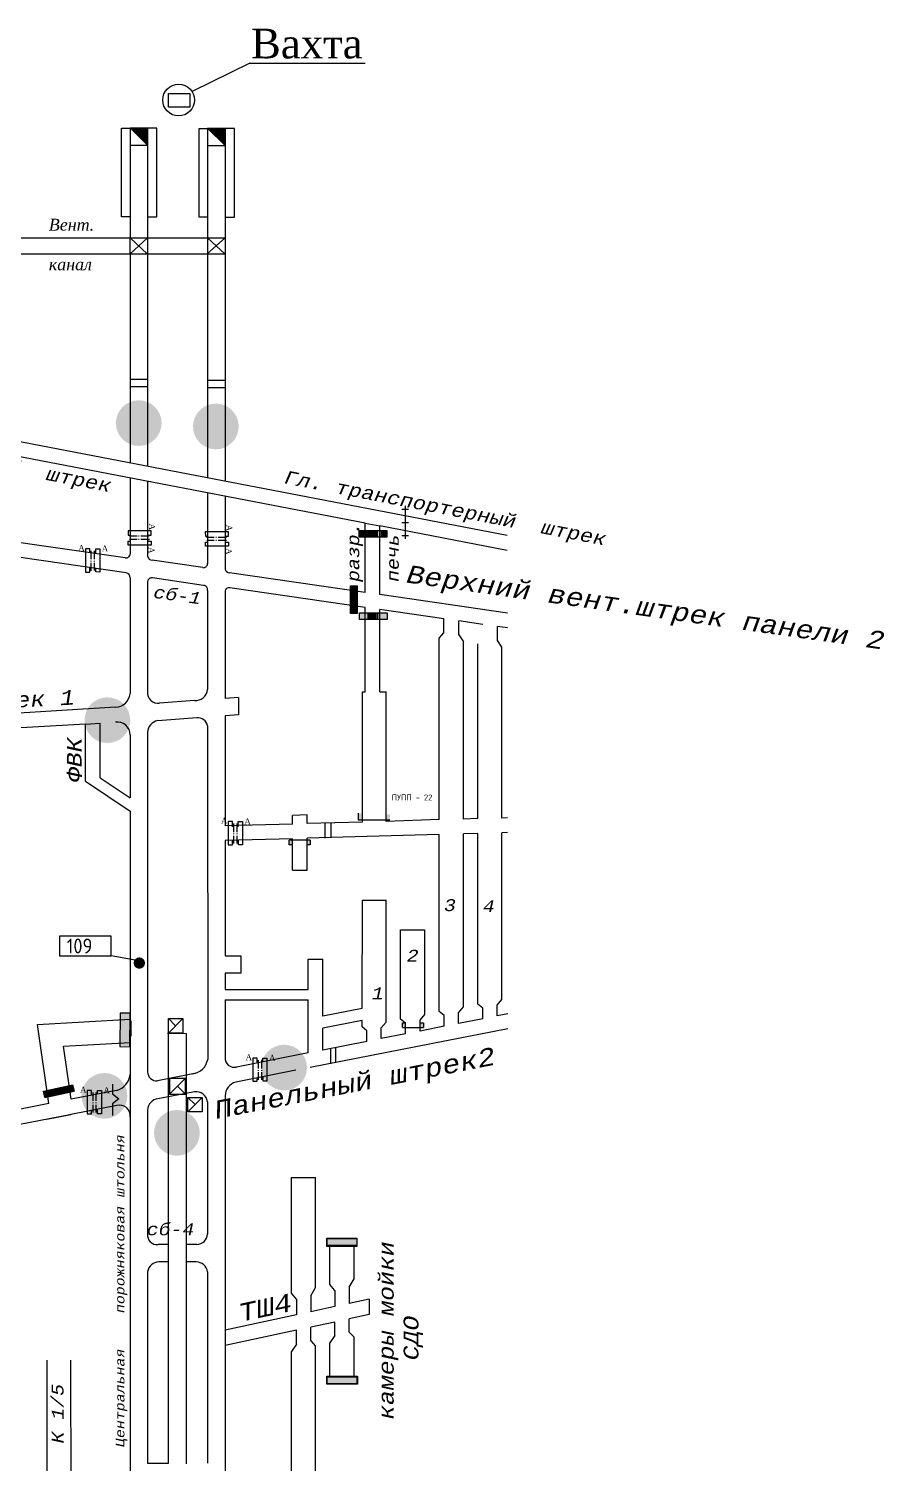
# Model space of a CAD drawing. Header units: millimetres. Extents: x 61 to 346, y -120 to 268.
# Drawn here: x 202.4 to 346.5, y 26.2 to 267.8 of the extents above; entities that cross this region are included whole.
import ezdxf

# ---------------------------------------------------------------- set-up
doc = ezdxf.new("R2010")
doc.units = ezdxf.units.MM
for name, color, linetype in [('вент.зак.г.', 7, 'Continuous'), ('ГВУ', 7, 'Continuous'), ('Замер_станция', 7, 'Continuous'), ('Знаки подземные', 7, 'Continuous'), ('Надписи', 7, 'Continuous'), ('Номер Позиции ПЛА', 7, 'Continuous'), ('План', 7, 'Continuous'), ('Поверхн. объект', 7, 'Continuous'), ('ППЗ двери', 7, 'Continuous'), ('Раскраска позиций ПЛА', 7, 'Continuous'), ('Трубопроводы', 7, 'Continuous'), ('Усл. Обозначения', 7, 'Continuous')]:
    doc.layers.add(name, color=color, linetype=linetype)
doc.layers.add('ФЗ вода', color=1, linetype='Continuous', lineweight=40)
doc.styles.get("Standard").update_dxf_attribs({"font": 'ISOCP.SHX'})
doc.styles.add('TXTRUS', font='TXTRUS.shx', dxfattribs={"height": 2})
doc.styles.add('Восстающие', font='times.ttf')

# ---------------------------------------------------------------- blocks, each defined once
blk = doc.blocks.new('Вент парус')
at = {"layer": 'Усл. Обозначения'}
for p, q in [((1113.71, 602.67), (1113.71, 601)), ((1113.71, 601), (1114.82, 600.17)), ((1114.82, 600.17), (1113.71, 599.34)), ((1113.71, 599.34), (1113.71, 597.39))]:
    blk.add_line(p, q, dxfattribs=at)
blk = doc.blocks.new('Решетка')
at = {"layer": 'Усл. Обозначения'}
for p, q in [((1113.8, 570.41), (1113.8, 564.85)), ((1113.25, 569.85), (1114.36, 569.85)), ((1113.25, 567.63), (1114.36, 567.63)), ((1113.25, 565.41), (1114.36, 565.41))]:
    blk.add_line(p, q, dxfattribs=at)
blk = doc.blocks.new('Вент дверь')
at = {"layer": 'Усл. Обозначения'}
for p, q in [((1113.22, 639.19), (1113.22, 634.19)), ((1113.22, 639.19), (1114.33, 639.19)), ((1114.33, 639.19), (1114.33, 638.34)), ((1114.33, 634.19), (1113.22, 634.19)), ((1114.33, 635), (1114.33, 634.19))]:
    blk.add_line(p, q, dxfattribs=at)

msp = doc.modelspace()

# ---------------------------------------------------------------- hatches: boundary and pattern name
at = {"layer": 'Номер Позиции ПЛА'}
h = msp.add_hatch(color=5, dxfattribs=at)
h.paths.add_polyline_path([(249.82, 130.34), (249.82, 131.13), (249.22, 131.13), (249.24, 130.34)])
h.paths.add_polyline_path([(246.82, 130.34), (246.8, 131.13), (246.27, 131.12), (246.28, 130.34)])
h = msp.add_hatch(color=5, dxfattribs=at)
h.paths.add_polyline_path([(265.32, 100.37), (265.33, 99.58), (265.92, 99.58), (265.91, 100.37)])
h.paths.add_polyline_path([(268.33, 100.38), (268.34, 99.59), (268.87, 99.59), (268.87, 100.38)])
at = {"layer": 'План'}
for points in [[(222.41, 251.04), (219.47, 251.04), (222.41, 248.12)], [(235.46, 250.99), (232.52, 250.99), (235.46, 248.07)]]:
    msp.add_hatch(color=0, dxfattribs=at).paths.add_polyline_path(points)
h = msp.add_hatch(color=72, dxfattribs=at)
h.paths.add_polyline_path([(257.71, 173.01), (256.6, 173.17), (256.6, 172.3), (257.71, 172.3)])
h.paths.add_polyline_path([(257.71, 172.3), (256.6, 172.3), (256.6, 170.85), (257.71, 170.85)])
h = msp.add_hatch(color=72, dxfattribs=at)
h.paths.add_polyline_path([(259.04, 169.41), (258.08, 169.41), (258.08, 168.3), (259.04, 168.3)])
h.paths.add_polyline_path([(261.53, 169.41), (259.04, 169.41), (259.04, 168.3), (261.53, 168.3)])
h.paths.add_polyline_path([(261.53, 169.41), (261.53, 168.3), (262.73, 168.3, -0.001932), (262.74, 168.31), (262.74, 169.41)])
at = {"layer": 'ППЗ двери'}
h = msp.add_hatch(color=5, dxfattribs=at)
h.paths.add_polyline_path([(258.43, 135.64), (257.87, 135.64), (257.9, 134.53), (258.43, 134.54)])
h.paths.add_polyline_path([(263.22, 135.47), (262.5, 135.51), (262.5, 134.56), (263.22, 134.57)])
at = {"layer": 'Раскраска позиций ПЛА'}
h = msp.add_hatch(color=72, dxfattribs=at)
h.paths.add_polyline_path([(261.65, 182.15), (261.65, 183.26), (261.18, 183.26), (261.18, 182.15)])
h.paths.add_polyline_path([(261.18, 182.15), (261.18, 183.26), (259.73, 183.26), (259.73, 182.15)])
h.paths.add_polyline_path([(259.73, 182.15), (259.73, 183.26), (259.17, 183.26), (259.17, 182.15)])
h.paths.add_polyline_path([(259.17, 182.15), (259.17, 183.26), (258.05, 183.26), (258.05, 182.15)])
for color, points in [(72, [(259.17, 182.15), (259.17, 183.26), (258.05, 183.26), (258.05, 182.15)]), (72, [(259.73, 182.15), (259.73, 183.26), (259.17, 183.26), (259.17, 182.15)]), (72, [(261.18, 183.26), (259.73, 183.26), (259.73, 182.15), (261.18, 182.15)]), (72, [(262.71, 183.25), (261.65, 183.25), (261.65, 182.15), (262.71, 182.15)]), (72, [(256.6, 173.94), (256.6, 172.87), (257.71, 172.87), (257.71, 173.94)]), (72, [(257.71, 170.95), (256.6, 170.95), (256.6, 170.39), (257.71, 170.39)]), (72, [(257.71, 170.39), (256.6, 170.39), (256.6, 169.27), (257.71, 169.27)]), (72, [(261, 169.4), (259.55, 169.4), (259.55, 168.29), (261, 168.29)]), (5, [(208.87, 88.6), (208.62, 89.69), (206.87, 89.31), (207.11, 88.22)]), (5, [(210.02, 88.85), (209.78, 89.94), (208.62, 89.69), (208.87, 88.6)]), (5, [(206.44, 88.07), (206.19, 89.16), (204.9, 88.88), (205.13, 87.79)]), (5, [(207.11, 88.22), (206.87, 89.31), (206.19, 89.16), (206.44, 88.07)]), (72, [(257.66, 62.94), (257.66, 64.05), (252.66, 64.05), (252.66, 62.94)]), (72, [(257.63, 39.65), (257.63, 40.76), (252.63, 40.76), (252.63, 39.65)])]:
    msp.add_hatch(color=color, dxfattribs=at).paths.add_polyline_path(points)
h = msp.add_hatch(color=72, dxfattribs=at)
h.paths.add_polyline_path([(257.71, 172.87), (256.6, 172.87), (256.6, 172.4), (257.71, 172.4)])
h.paths.add_polyline_path([(257.71, 172.4), (256.6, 172.4), (256.6, 170.95), (257.71, 170.95)])
h.paths.add_polyline_path([(257.71, 170.95), (256.6, 170.95), (256.6, 170.39), (257.71, 170.39)])
h.paths.add_polyline_path([(257.71, 170.39), (256.6, 170.39), (256.6, 169.27), (257.71, 169.27)])
at = {"layer": 'Усл. Обозначения'}
h = msp.add_hatch(color=72, dxfattribs=at)
h.paths.add_polyline_path([(219.51, 101.94), (217.81, 101.96), (217.75, 96.5), (219.46, 96.48)], flags=16)
h.paths.add_polyline_path([(210, 36.71), (210.79, 118.36), (221.39, 118.26), (220.6, 36.6)], flags=9)
at = {"layer": 'ФЗ вода'}
h = msp.add_hatch(color=0, dxfattribs=at)
edge = h.paths.add_edge_path()
edge.add_arc((220.92, 201.34), 3.85, 0, 360)
h = msp.add_hatch(color=0, dxfattribs=at)
edge = h.paths.add_edge_path()
edge.add_arc((233.91, 200.78), 3.85, 0, 360)
h = msp.add_hatch(color=0, dxfattribs=at)
edge = h.paths.add_edge_path()
edge.add_arc((215.64, 151.32), 3.85, 0, 360)
h = msp.add_hatch(color=0, dxfattribs=at)
edge = h.paths.add_edge_path()
edge.add_arc((221.02, 110.43), 0.962, 0, 360)
h = msp.add_hatch(color=0, dxfattribs=at)
edge = h.paths.add_edge_path()
edge.add_arc((245.41, 92.83), 3.85, 0, 360)
h = msp.add_hatch(color=0, dxfattribs=at)
edge = h.paths.add_edge_path()
edge.add_arc((215.14, 88.07), 3.85, 0, 360)
h = msp.add_hatch(color=0, dxfattribs=at)
edge = h.paths.add_edge_path()
edge.add_arc((227.35, 81.84), 3.85, 0, 360)

# ---------------------------------------------------------------- linework, layer by layer
msp.add_line((235.45, 111.66), (238.11, 111.66))
msp.add_lwpolyline([(207.58, 111.63), (216.3, 111.63), (216.3, 114.98), (207.58, 114.98)], close=True)
at = {"layer": 'вент.зак.г.'}
msp.add_line((220.94, 110.8), (216.3, 111.63), dxfattribs=at)
at = {"layer": 'Знаки подземные', "color": 0}
for p, q in [((259.62, 183.26), (259.62, 182.15)), ((261.07, 183.26), (261.07, 182.15)), ((256.6, 172.3), (257.71, 172.3)), ((259.51, 169.4), (259.51, 168.29)), ((261.12, 169.39), (261.12, 168.28)), ((208.38, 88.49), (208.14, 89.58)), ((207.11, 88.22), (206.87, 89.31))]:
    msp.add_line(p, q, dxfattribs=at)
at = {"layer": 'Знаки подземные', "color": 72}
msp.add_line((256.6, 170.85), (257.71, 170.85), dxfattribs=at)
at = {"layer": 'Знаки подземные'}
for p, q in [((204.9, 88.88), (209.78, 89.94)), ((209.78, 89.94), (210.02, 88.85)), ((205.13, 87.79), (204.9, 88.88)), ((205.13, 87.79), (210.02, 88.85)), ((252.66, 64.05), (257.66, 64.05)), ((252.66, 62.94), (252.66, 64.05)), ((252.66, 62.94), (257.66, 62.94)), ((257.66, 64.05), (257.66, 62.94)), ((252.63, 40.76), (257.63, 40.76)), ((252.63, 39.65), (252.63, 40.76)), ((252.63, 39.65), (257.63, 39.65)), ((257.63, 40.76), (257.63, 39.65))]:
    msp.add_line(p, q, dxfattribs=at)
at = {"layer": 'План', "color": 0}
for p, q in [((218.03, 236.07), (218.03, 251.02)), ((218.03, 251.02), (219.5, 251.02)), ((219.47, 251.04), (219.47, 232.54)), ((219.47, 251.04), (222.41, 251.04)), ((219.47, 251.04), (222.41, 248.12)), ((223.98, 251.02), (222.39, 251.02)), ((222.41, 251.04), (222.41, 232.54)), ((223.98, 236.07), (223.98, 251.02)), ((231.08, 236.02), (231.08, 250.97)), ((231.08, 250.97), (232.55, 250.97)), ((232.52, 250.99), (235.46, 248.07)), ((232.52, 250.99), (235.46, 250.99)), ((232.52, 250.99), (232.52, 232.54)), ((237.03, 250.97), (235.44, 250.97)), ((235.46, 250.99), (235.46, 191.57)), ((237.03, 236.02), (237.03, 250.97)), ((219.47, 248.12), (222.41, 248.12)), ((232.52, 248.07), (235.46, 248.07)), ((219.5, 236.07), (218.03, 236.07)), ((222.39, 236.07), (223.98, 236.07)), ((232.55, 236.02), (231.08, 236.02)), ((235.44, 236.02), (237.03, 236.02)), ((219.47, 229.78), (219.47, 194.64)), ((222.41, 229.78), (222.41, 194.08)), ((232.52, 229.78), (232.52, 192.14)), ((282.98, 182.44), (159.49, 206.17)), ((259.04, 184.51), (171.76, 201.28)), ((219.47, 192.11), (219.47, 179.32)), ((222.41, 191.55), (222.4, 178.94)), ((232.52, 189.6), (232.52, 177.66)), ((235.46, 189.04), (235.46, 176.81)), ((282.99, 179.91), (261.53, 184.03)), ((231.7, 177.01), (223.19, 178.24)), ((219.47, 175.29), (219.47, 155.78)), ((222.41, 174.6), (222.4, 156.11)), ((231.85, 174.02), (223.23, 175.27)), ((232.52, 173.18), (232.52, 156.48)), ((235.45, 172.94), (235.45, 154.98)), ((283, 169.36), (261.53, 172.46)), ((259.04, 156.08), (259.04, 170.31)), ((272.33, 168.39), (261.53, 169.95)), ((278.88, 167.44), (274.82, 168.03)), ((283, 166.85), (281.36, 167.08)), ((230.29, 154.62), (224.43, 154.21)), ((237.74, 155.14), (235.45, 154.98)), ((258.58, 134.17), (258.61, 156.08)), ((217.01, 153.49), (181.23, 151.36)), ((237.73, 152.2), (235.45, 152.04)), ((211.93, 150.68), (189.34, 149.35)), ((230.69, 151.71), (224.11, 151.24)), ((235.45, 152.04), (235.45, 133.51)), ((219.47, 148.87), (219.47, 138.24)), ((222.4, 149.27), (222.4, 92.1)), ((219.46, 135.98), (219.47, 101.01)), ((249.31, 135.37), (246.82, 135.3)), ((246.82, 133.84), (235.45, 133.51)), ((258.58, 134.17), (249.31, 133.91)), ((271.53, 134.58), (262.62, 134.29)), ((278.02, 134.77), (275.59, 134.66)), ((246.82, 131.37), (235.45, 131.05)), ((235.45, 131.05), (235.45, 111.66)), ((271.53, 132.08), (249.31, 131.44)), ((271.53, 102.25), (271.53, 132.08)), ((275.59, 103.04), (275.59, 132.19)), ((282.09, 104.31), (282.09, 132.38)), ((265.03, 100.97), (264.99, 116.03)), ((269.1, 101.77), (269.1, 116.03)), ((235.45, 108.72), (235.45, 105.97)), ((238.11, 108.72), (235.45, 108.72)), ((235.45, 104.24), (235.45, 94.54)), ((258.54, 102.76), (251.95, 101.47)), ((272.37, 99.78), (272.37, 101.59)), ((274.8, 100.25), (274.8, 102.07)), ((278.85, 101.05), (278.85, 102.86)), ((281.28, 101.52), (281.28, 103.34)), ((258.54, 100.74), (251.95, 99.44)), ((265.87, 100.32), (265.03, 100.97)), ((219.48, 97.04), (219.48, 91.68)), ((259.33, 97.22), (251.95, 95.78)), ((265.87, 98.5), (261.76, 97.7)), ((249.46, 95.29), (237.37, 92.92)), ((247.36, 92.37), (237.27, 90.39)), ((217.2, 88.99), (209.55, 87.5)), ((232.52, 87.07), (232.52, 64.81)), ((235.45, 88.1), (235.45, 48.61)), ((209.6, 84.95), (116.95, 66.82)), ((205.8, 86.76), (166.82, 79.13)), ((217.21, 86.44), (209.49, 84.93)), ((219.48, 84.58), (219.47, 14.21)), ((222.4, 85.38), (222.4, 64.81)), ((225.95, 63.04), (224.18, 63.04)), ((230.71, 63.04), (228.95, 63.04)), ((222.41, 58.44), (222.41, 26.2)), ((225.97, 60.1), (224.33, 60.1)), ((230.6, 60.1), (228.9, 60.1)), ((232.52, 58.44), (232.52, 26.2)), ((259.72, 53.84), (256.36, 53.11)), ((247.49, 51.2), (235.45, 48.61)), ((253.92, 52.59), (249.92, 51.73)), ((259.72, 51.24), (256.35, 50.51)), ((247.49, 48.61), (235.45, 46.02)), ((253.92, 49.99), (249.92, 49.13)), ((235.45, 46.02), (235.45, 13.06))]:
    msp.add_line(p, q, dxfattribs=at)
at = {"layer": 'План'}
for p, q in [((222.41, 232.54), (219.4, 229.78)), ((219.47, 232.54), (222.41, 229.78)), ((235.46, 232.54), (232.5, 229.88)), ((232.52, 232.54), (235.46, 229.78)), ((218.81, 176.12), (159.49, 184.69)), ((218.65, 178.65), (167.95, 185.98)), ((259.04, 172.82), (259.04, 184.51)), ((261.53, 172.46), (261.53, 184.03)), ((259.04, 172.82), (236.23, 176.12)), ((259.04, 170.31), (236.28, 173.6)), ((256.6, 172.7), (257.71, 172.52)), ((256.6, 171.12), (257.73, 170.93)), ((261.53, 156.08), (261.53, 169.95)), ((272.33, 166.05), (272.33, 168.39)), ((274.82, 165.69), (274.82, 168.03)), ((281.36, 164.75), (281.36, 167.08)), ((271.53, 165.12), (272.33, 166.05)), ((271.53, 134.58), (271.53, 165.12)), ((274.82, 165.69), (275.59, 164.53)), ((275.59, 134.66), (275.59, 164.53)), ((282.09, 163.59), (281.36, 164.75)), ((278.02, 134.77), (278.02, 164.18)), ((282.09, 134.85), (282.09, 163.59)), ((237.74, 155.14), (237.73, 152.21)), ((258.61, 156.08), (259.04, 156.08)), ((261.53, 156.08), (262.62, 156.08)), ((262.62, 134.29), (262.62, 156.08)), ((211.93, 141.04), (211.93, 150.68)), ((214.42, 141.63), (214.42, 150.83)), ((232.52, 150.36), (232.54, 94.2)), ((211.93, 141.04), (219.46, 135.98)), ((214.42, 141.63), (219.47, 138.24)), ((246.82, 133.84), (246.82, 135.3)), ((249.31, 133.91), (249.31, 135.37)), ((283.05, 134.87), (282.09, 134.85)), ((246.82, 126.06), (246.82, 131.37)), ((249.31, 126.06), (249.31, 131.44)), ((278.02, 132.26), (275.59, 132.19)), ((278.02, 103.52), (278.02, 132.26)), ((283.05, 132.4), (282.09, 132.38)), ((246.82, 126.06), (249.31, 126.06)), ((258.54, 102.76), (258.58, 121.04)), ((258.58, 121.04), (262.64, 121.04)), ((262.6, 100.5), (262.61, 121.04)), ((264.99, 116.03), (269.05, 116.03)), ((238.11, 111.66), (238.11, 108.72)), ((249.46, 111.1), (251.95, 111.1)), ((249.46, 105.97), (249.46, 111.1)), ((251.95, 101.47), (251.95, 111.1)), ((235.45, 105.97), (249.46, 105.97)), ((235.45, 104.24), (249.46, 104.24)), ((249.46, 95.29), (249.46, 104.24)), ((281.28, 103.34), (282.09, 104.31)), ((268.3, 100.79), (269.1, 101.77)), ((272.37, 101.59), (271.53, 102.25)), ((274.8, 102.07), (275.59, 103.04)), ((278.85, 102.86), (278.02, 103.52)), ((283.09, 101.88), (281.28, 101.52)), ((203.86, 100.06), (219.47, 101.01)), ((205.8, 86.76), (203.86, 100.06)), ((283.09, 99.36), (249.79, 92.84)), ((251.95, 95.78), (251.95, 99.44)), ((258.54, 99.7), (258.54, 100.74)), ((259.33, 99.04), (258.54, 99.7)), ((259.33, 97.22), (259.33, 99.04)), ((261.76, 99.51), (262.6, 100.5)), ((261.76, 97.7), (261.76, 99.51)), ((265.87, 98.5), (265.87, 100.32)), ((268.3, 98.98), (268.3, 100.79)), ((272.37, 99.78), (268.3, 98.98)), ((278.85, 101.05), (274.8, 100.25)), ((208.26, 96.44), (219.48, 97.04)), ((225.77, 98.6), (225.83, 98.6)), ((225.93, 63.01), (225.92, 98.64)), ((225.92, 98.64), (228.94, 98.59)), ((228.96, 63), (228.95, 98.59)), ((209.55, 87.5), (208.26, 96.44)), ((230.32, 91.83), (224.08, 90.61)), ((226.08, 91.06), (226.08, 88.36)), ((228.78, 91.06), (226.08, 88.36)), ((226.08, 91.06), (228.78, 91.06)), ((228.78, 88.36), (227.43, 89.71)), ((228.78, 88.36), (228.78, 91.06)), ((230.29, 88.76), (223.83, 87.5)), ((226.08, 88.36), (228.78, 88.36)), ((205.45, 84.12), (209.49, 84.93)), ((246.63, 54.86), (246.63, 74.32)), ((250.69, 55.78), (250.69, 74.33)), ((225.93, 59.78), (225.93, 63.01)), ((228.96, 59.97), (228.96, 63)), ((253.12, 56.33), (253.12, 62.94)), ((253.12, 62.94), (257.18, 62.94)), ((257.18, 57.25), (257.18, 62.94)), ((225.93, 26.2), (225.93, 59.78)), ((228.96, 26.14), (228.96, 59.97)), ((249.92, 54.39), (250.69, 55.78)), ((253.92, 55.3), (253.12, 56.33)), ((256.35, 55.85), (257.18, 57.25)), ((256.35, 55.85), (256.36, 53.11)), ((247.49, 53.84), (246.63, 54.86)), ((247.49, 53.84), (247.49, 51.2)), ((249.92, 54.39), (249.92, 51.73)), ((253.92, 55.3), (253.92, 52.59)), ((259.72, 53.84), (259.72, 51.24)), ((247.5, 46.27), (247.49, 48.61)), ((249.92, 46.82), (249.92, 49.13)), ((253.92, 47.72), (253.92, 49.99)), ((256.35, 48.27), (256.35, 50.51)), ((247.5, 46.27), (246.63, 45.02)), ((249.92, 46.82), (250.69, 45.95)), ((250.69, 19.25), (250.69, 45.95)), ((253.92, 47.72), (253.12, 46.5)), ((253.12, 40.76), (253.12, 46.5)), ((256.35, 48.27), (257.18, 47.42)), ((257.18, 40.76), (257.18, 47.42)), ((205.44, 43.54), (205.44, 12.89)), ((209.43, 43.54), (209.49, 14.21)), ((225.93, 37.83), (225.93, 43.54)), ((228.96, 37.89), (228.96, 43.54)), ((246.62, 18.33), (246.63, 45.02)), ((253.12, 40.76), (257.18, 40.76)), ((222.41, 26.2), (225.94, 26.2))]:
    msp.add_line(p, q, dxfattribs=at)
at = {"layer": 'План', "color": 43}
msp.add_line((259.04, 184.51), (261.53, 184.03), dxfattribs=at)
at = {"layer": 'План', "color": 111}
for p, q in [((219.47, 101.01), (219.48, 97.04)), ((219.48, 91.68), (219.48, 84.82))]:
    msp.add_line(p, q, dxfattribs=at)
at = {"layer": 'План'}
for points in [[(225.93, 101.08), (228.35, 101.08), (228.35, 98.65), (225.93, 98.65)], [(229.2, 87.81), (231.62, 87.81), (231.62, 85.39), (229.2, 85.39)]]:
    msp.add_lwpolyline(points, close=True, dxfattribs=at)
for centre, radius, start, end in [((218.78, 179.34), 0.694, 259.2835, 358.482), ((223.26, 179.12), 0.878, 191.5997, 265.6364), ((231.8, 177.73), 0.73, 262.2632, 354.0366), ((236.29, 176.97), 0.852, 191.0101, 265.8437), ((218.69, 175.35), 0.785, 356.016, 80.7162), ((223.09, 174.6), 0.68, 77.8265, 179.939), ((231.77, 173.27), 0.756, 353.1678, 84.0328), ((236.13, 172.94), 0.68, 77.8265, 179.939), ((216.94, 156.03), 2.54, 271.7428, 354.4409), ((224.14, 155.94), 1.75, 174.5458, 279.3982), ((230.43, 156.72), 2.1, 266.1283, 353.4797), ((217.37, 148.91), 2.1, 358.888, 99.8233), ((224.48, 149.2), 2.08, 100.1503, 177.9438), ((230.9, 150.08), 1.64, 9.7321, 97.4678), ((237, 94.43), 1.55, 175.9429, 283.8294), ((223.93, 92.13), 1.53, 181.1631, 275.5981), ((229.58, 94.75), 3.01, 277.9396, 349.4239), ((216.31, 92.06), 3.19, 286.1717, 353.1049), ((237.92, 88.01), 2.46, 105.174, 177.8896), ((224.34, 85.61), 1.96, 105.1897, 186.8781), ((230.54, 86.78), 1.99, 8.1994, 97.1766), ((217.68, 84.7), 1.81, 355.1743, 105.1149), ((224.02, 64.66), 1.63, 174.615, 275.7774), ((230.67, 64.89), 1.85, 271.2894, 357.5915), ((224.34, 58.16), 1.94, 90.1839, 171.8002), ((230.6, 58.16), 1.94, 8.1998, 89.8161)]:
    msp.add_arc(centre, radius, start, end, dxfattribs=at)
at = {"layer": 'Поверхн. объект'}
for p, q in [((239.61, 261.94), (229.9, 257.18)), ((239.61, 261.94), (259.03, 261.94)), ((198.38, 232.54), (235.46, 232.54)), ((235.46, 229.78), (198.19, 229.78))]:
    msp.add_line(p, q, dxfattribs=at)
msp.add_circle((227.64, 255.74), 2.68, dxfattribs=at)
at = {"layer": 'ППЗ двери'}
for p, q in [((222.41, 208.7), (219.49, 208.7)), ((235.48, 208.52), (232.56, 208.52)), ((222.41, 207.44), (219.55, 207.44)), ((235.48, 207.26), (232.61, 207.26)), ((257.87, 135.64), (257.9, 134.53)), ((252.24, 133.92), (252.24, 131.47)), ((253.28, 133.97), (253.28, 131.51)), ((257.9, 134.53), (263.22, 134.57)), ((253.2, 96.04), (253.2, 93.46)), ((254.05, 96.2), (254.05, 93.67))]:
    msp.add_line(p, q, dxfattribs=at)
at = {"layer": 'Раскраска позиций ПЛА'}
for p, q in [((223.04, 183.21), (219.13, 183.21)), ((219.13, 183.21), (219.13, 182.47)), ((219.13, 182.47), (219.47, 182.47)), ((219.13, 180.82), (219.13, 181.48)), ((219.13, 181.48), (219.47, 181.48)), ((220.64, 182.29), (219.34, 182.29)), ((220.64, 181.75), (219.36, 181.75)), ((221.01, 182.29), (220.9, 182.29)), ((221.01, 181.75), (220.9, 181.75)), ((222.7, 182.29), (221.28, 182.29)), ((222.71, 181.75), (221.28, 181.75)), ((222.4, 181.49), (223.04, 181.49)), ((223.04, 181.49), (223.03, 180.82)), ((236.04, 183.02), (232.13, 183.02)), ((232.13, 183.02), (232.14, 182.28)), ((232.14, 182.28), (232.52, 182.28)), ((232.14, 180.63), (232.14, 181.29)), ((232.14, 181.29), (232.52, 181.29)), ((233.65, 182.1), (232.35, 182.1)), ((233.65, 181.56), (232.37, 181.56)), ((234.02, 182.1), (233.91, 182.1)), ((234.02, 181.56), (233.91, 181.56)), ((235.71, 182.1), (234.29, 182.1)), ((235.72, 181.56), (234.29, 181.56)), ((235.46, 181.3), (236.05, 181.3)), ((236.05, 181.3), (236.04, 180.63)), ((211.96, 180.18), (211.96, 176.27)), ((212.87, 179.85), (212.87, 178.43)), ((213.42, 179.86), (213.42, 178.43)), ((213.67, 179.37), (213.67, 180.18)), ((213.67, 180.18), (214.35, 180.18)), ((214.35, 180.18), (214.35, 176.27)), ((223.03, 180.82), (219.13, 180.82)), ((236.04, 180.63), (232.14, 180.63)), ((212.69, 176.27), (212.69, 177.01)), ((212.87, 178.16), (212.87, 178.04)), ((212.87, 177.79), (212.87, 176.49)), ((213.41, 177.79), (213.41, 176.51)), ((213.42, 178.16), (213.42, 178.04)), ((213.68, 176.28), (213.68, 176.86)), ((211.96, 176.27), (212.69, 176.27)), ((214.35, 176.27), (213.68, 176.28)), ((235.98, 134.24), (235.98, 130.33)), ((236.89, 133.91), (236.89, 132.49)), ((237.44, 133.92), (237.44, 132.49)), ((237.69, 133.39), (237.69, 134.25)), ((237.69, 134.25), (238.37, 134.24)), ((238.37, 134.24), (238.37, 130.34)), ((236.71, 130.34), (236.71, 131.16)), ((236.89, 132.22), (236.89, 132.11)), ((236.89, 131.85), (236.89, 130.55)), ((237.43, 131.85), (237.43, 130.57)), ((237.44, 132.22), (237.44, 132.11)), ((237.7, 130.34), (237.7, 131.13)), ((235.98, 130.33), (236.71, 130.34)), ((238.37, 130.34), (237.7, 130.34)), ((228.35, 101.08), (225.92, 98.64)), ((225.94, 101.07), (227.13, 99.85)), ((240.13, 94.43), (240.13, 90.52)), ((241.84, 93.8), (241.84, 94.44)), ((241.84, 94.44), (242.52, 94.43)), ((242.52, 94.43), (242.52, 90.53)), ((241.05, 94.1), (241.05, 92.68)), ((241.05, 92.41), (241.05, 92.3)), ((241.05, 92.04), (241.05, 90.74)), ((241.59, 94.11), (241.59, 92.68)), ((241.59, 92.41), (241.59, 92.3)), ((241.59, 92.04), (241.59, 90.76)), ((240.13, 90.52), (240.86, 90.53)), ((240.86, 90.53), (240.86, 91.09)), ((241.86, 90.53), (241.86, 91.29)), ((242.52, 90.53), (241.86, 90.53)), ((212.25, 88.97), (212.25, 85.06)), ((213.17, 88.63), (213.17, 87.21)), ((213.71, 88.64), (213.71, 87.21)), ((213.97, 88.36), (213.97, 88.97)), ((213.97, 88.97), (214.65, 88.96)), ((214.65, 88.96), (214.65, 85.06)), ((231.62, 87.82), (229.19, 85.38)), ((229.21, 87.81), (230.4, 86.59)), ((212.25, 85.06), (212.99, 85.06)), ((212.99, 85.06), (212.99, 85.61)), ((213.17, 86.94), (213.17, 86.83)), ((213.17, 86.57), (213.17, 85.27)), ((213.71, 86.94), (213.71, 86.83)), ((213.71, 86.57), (213.71, 85.29)), ((213.98, 85.06), (213.98, 85.81)), ((214.65, 85.06), (213.98, 85.06)), ((246.63, 74.32), (250.69, 74.33))]:
    msp.add_line(p, q, dxfattribs=at)
at = {"layer": 'Раскраска позиций ПЛА', "lineweight": 30}
for p, q in [((222.4, 182.49), (223.03, 182.49)), ((223.03, 182.49), (223.04, 183.21)), ((235.46, 182.29), (236.04, 182.29)), ((236.04, 182.29), (236.04, 183.02)), ((212.68, 180.17), (211.96, 180.18)), ((212.68, 179.52), (212.68, 180.17)), ((236.7, 134.24), (235.98, 134.24)), ((236.7, 133.39), (236.7, 134.24)), ((240.85, 94.43), (240.13, 94.43)), ((240.85, 93.6), (240.85, 94.43)), ((212.98, 88.96), (212.25, 88.97)), ((212.98, 88.17), (212.98, 88.96))]:
    msp.add_line(p, q, dxfattribs=at)
at = {"layer": 'Раскраска позиций ПЛА', "color": 43}
msp.add_line((211.93, 150.68), (214.42, 150.83), dxfattribs=at)
at = {"layer": 'Раскраска позиций ПЛА', "color": 151}
msp.add_line((219.61, 100.7), (219.61, 98.13), dxfattribs=at)
at = {"layer": 'Раскраска позиций ПЛА', "color": 21}
for p, q in [((219.48, 91.68), (219.48, 84.58)), ((235.45, 48.61), (235.45, 46.02))]:
    msp.add_line(p, q, dxfattribs=at)
at = {"layer": 'Раскраска позиций ПЛА', "color": 111}
msp.add_line((205.45, 84.12), (209.49, 84.93), dxfattribs=at)
at = {"layer": 'Раскраска позиций ПЛА', "lineweight": -2}
msp.add_lwpolyline([(225.91, 256.86), (229.52, 256.86), (229.52, 254.56), (225.91, 254.56)], close=True, dxfattribs=at)
at = {"layer": 'Раскраска позиций ПЛА'}
for points in [[(258.05, 183.25), (262.71, 183.25), (262.71, 182.15), (258.05, 182.15)], [(256.6, 169.27), (256.6, 173.94), (257.71, 173.94), (257.71, 169.27)], [(258.08, 169.41), (262.74, 169.41), (262.74, 168.3), (258.08, 168.3)], [(217.79, 101.99), (217.74, 96.37), (219.42, 96.35), (219.48, 101.97)], [(252.6, 64.11), (257.67, 64.11), (257.67, 62.7), (252.6, 62.7)], [(252.6, 40.85), (257.77, 40.85), (257.77, 39.54), (252.6, 39.54)]]:
    msp.add_lwpolyline(points, close=True, dxfattribs=at)
at = {"layer": 'Трубопроводы'}
for p, q in [((219.4, 232.47), (219.4, 229.74)), ((222.4, 232.47), (222.4, 229.74)), ((232.5, 232.6), (232.5, 229.88))]:
    msp.add_line(p, q, dxfattribs=at)

# ---------------------------------------------------------------- block references
at = {"layer": 'Знаки подземные', "xscale": 0.7086963846981522, "yscale": 0.7086963846981522, "zscale": 0.7086963846981522}
for p, rotation in [((-204.93, 919.06), 270.1272130081833), ((720.07, -688.34), 90.1272130081833)]:
    msp.add_blockref('Вент дверь', p, dxfattribs=dict(at, rotation=rotation))
at = {"layer": 'Знаки подземные'}
msp.add_blockref('Вент парус', (-897.23, -512.61), dxfattribs=at)
at = {"layer": 'Усл. Обозначения'}
msp.add_blockref('Решетка', (-848.03, -383.01), dxfattribs=at)

# ---------------------------------------------------------------- texts
at = {"layer": 'ГВУ', "color": 0, "insert": (208.79, 114.55), "char_height": 2.5, "width": 7.9063, "attachment_point": 1}
msp.add_mtext('109', dxfattribs=at)
at = {"layer": 'Замер_станция', "color": 7, "lineweight": 25, "style": 'Восстающие'}
for p in [(222.67, 184.43), (235.68, 184.24), (222.58, 180.48), (235.59, 180.29)]:
    msp.add_text('А', height=1, rotation=270, dxfattribs=at).set_placement(p)
for p in [(210.74, 179.81), (214.68, 179.73), (234.76, 133.88), (238.7, 133.79), (238.91, 94.07), (242.86, 93.98), (211.03, 88.6), (214.98, 88.51)]:
    msp.add_text('А', height=1, dxfattribs=at).set_placement(p)
at = {"layer": 'Надписи', "char_height": 2, "attachment_point": 1, "style": 'TXTRUS'}
for s, insert, width in [('{\\fTimes New Roman|b0|i1|c204|p18;Вент.\\P\\Pканал}', (205.78, 235.75), 15.1259), ('{\\fCourier New|b0|i1|c204|p49;3}', (272.33, 121.18), 4.2), ('{\\fCourier New|b0|i1|c204|p49;4}', (278.87, 121), 4.2), ('{\\fCourier New|b0|i1|c204|p49;2}', (266.06, 112.66), 3.7044), ('{\\fCourier New|b0|i1|c204|p49;1}', (260.18, 106.34), 3.2444), ('{\\fCourier New|b0|i1|c204|p49;сб-4}', (222.26, 66.6), 10.95)]:
    msp.add_mtext(s, dxfattribs=dict(at, insert=insert, width=width))
at = {"layer": 'Надписи', "attachment_point": 1, "style": 'TXTRUS'}
for s, insert, char_height, width, rotation in [('{\\fCourier New|b0|i1|c204|p49;Гл. транспортерный  штрек}', (162.37, 202.37), 2.2, 67.6, 349), ('{\\fCourier New|b0|i1|c204|p49;Гл. транспортерный  штрек}', (245.72, 193.39), 2.2, 67.6, 349), ('{\\fCourier New|b0|i1|c204|p49;разр.\\P\\Pпечь}', (256.05, 174.6), 2, 11.511, 90), ('{\\fCourier New|b0|i1|c204|p49;Верхний вент.штрек панели 2}', (266.31, 177.48), 3, 97.4, 352), ('{\\fCourier New|b0|i1|c204|p49;сб-1}', (223.59, 173.93), 2, 9.9044, 352), ('{\\fCourier New|b0|i1|c204|p49;Пан.штрек 1}', (182.56, 155.02), 2.5, 38, 3), ('{\\fCourier New|b0|i1|c204|p49;ФВК}', (208.82, 140.89), 2.5, 10.6517, 90), ('{\\fCourier New|b0|i1|c204|p49;Панельный штрек2}', (233.39, 87.13), 3, 121.7, 11), ('{\\fCourier New|b0|i1|c204|p49;Центральная    порожняковая штольня}', (217.01, 28.95), 1.5, 122.8904, 90), ('{\\fCourier New|b0|i1|c204|p49;камеры мойки\\P    СДО }', (261.36, 33.51), 2.5, 35.9698, 90), ('{\\fCourier New|b0|i1|c204|p49;ТШ4}', (237.49, 52.95), 3, 9.188, 12), ('{\\fCourier New|b0|i1|c204|p49;К 1/5}', (206.25, 29.54), 2, 15.3781, 90)]:
    msp.add_mtext(s, dxfattribs=dict(at, insert=insert, char_height=char_height, width=width, rotation=rotation))
at = {"layer": 'Поверхн. объект', "lineweight": 30, "style": 'TXTRUS'}
msp.add_text('ПУПП - 22', height=1, dxfattribs=at).set_placement((263.52, 137.81))
at = {"layer": 'Поверхн. объект', "color": 0, "insert": (239.81, 267.75), "char_height": 5, "width": 20.4, "attachment_point": 1}
msp.add_mtext('{\\fTimes New Roman|b0|i0|c204|p18;Вахта}', dxfattribs=at)

doc.saveas('drawing.dxf')
